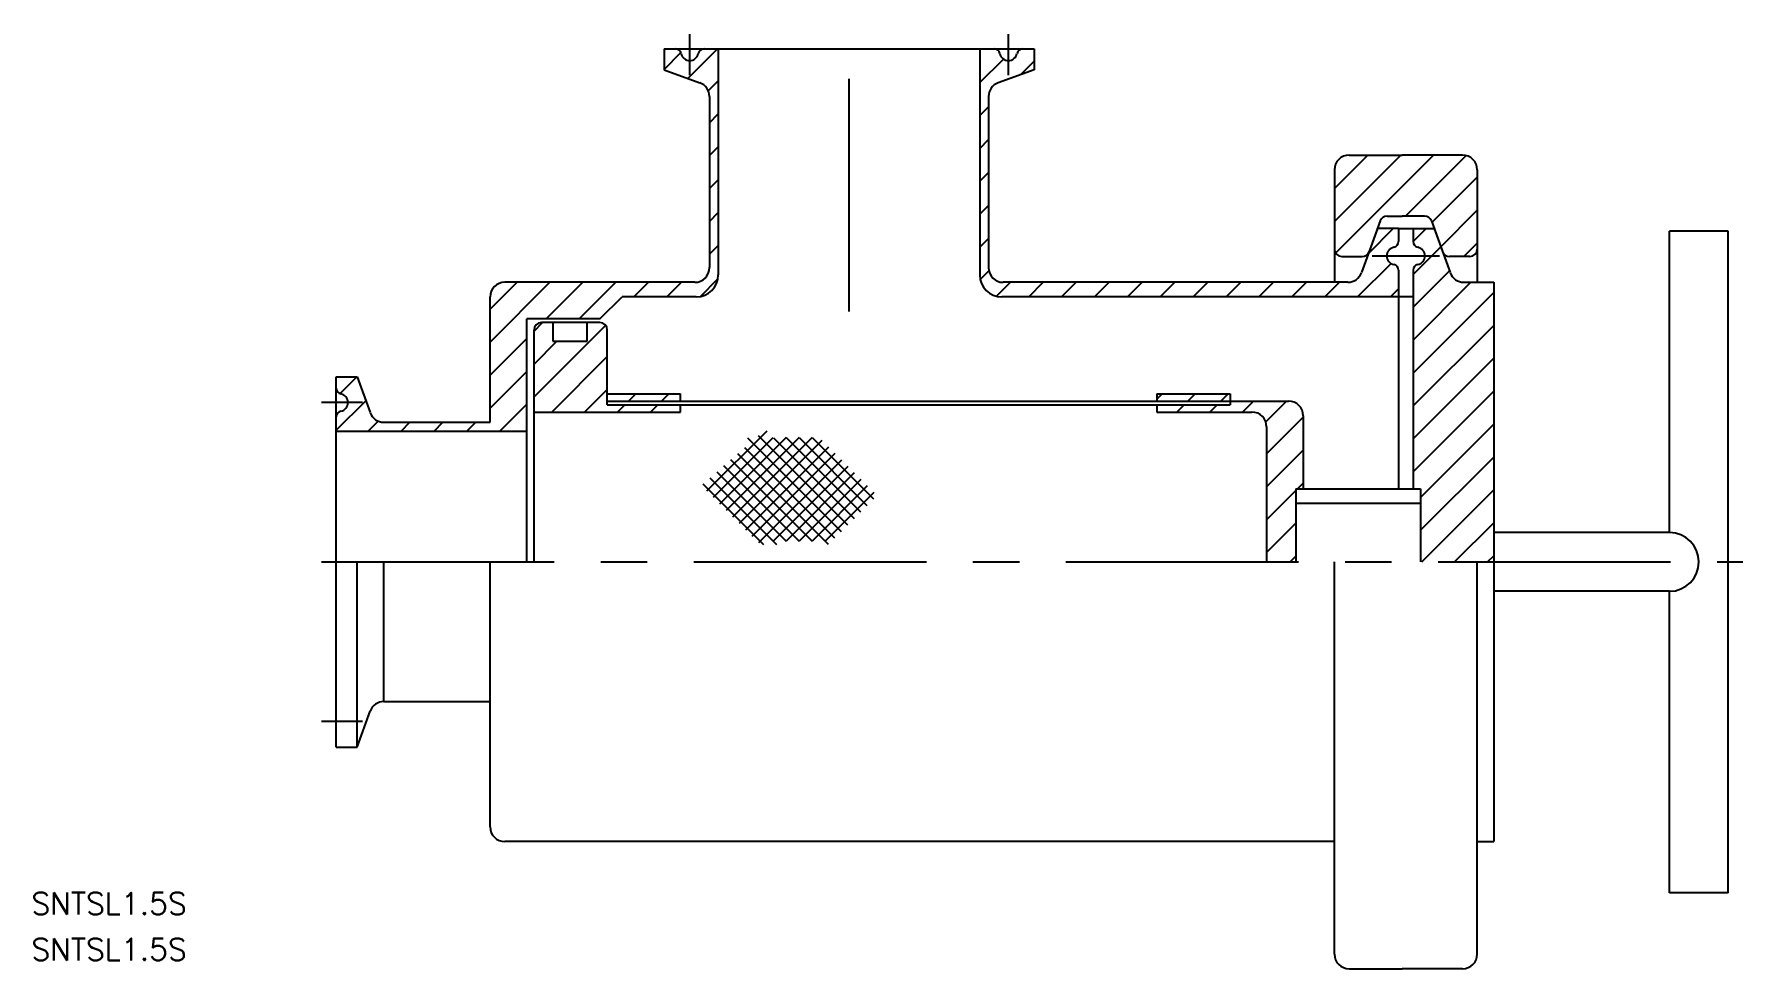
# Model space of a CAD drawing. Extents: x -41 to 192, y -55 to 72.
import ezdxf

# ---------------------------------------------------------------- set-up
doc = ezdxf.new("R2010")
doc.units = 0
doc.linetypes.add('CENTER', pattern=[50.8, 31.75, -6.35, 6.35, -6.35])
doc.layers.get('0').update_dxf_attribs({"linetype": 'CONTINUOUS'})
doc.layers.add('CENTER', color=1, linetype='CENTER')
doc.styles.get("Standard").update_dxf_attribs({"font": 'txt.shx', "height": 3, "bigfont": 'bigfont.shx'})

msp = doc.modelspace()

# ---------------------------------------------------------------- linework, layer by layer
at = {"color": 7, "linetype": 'CONTINUOUS'}
for p, q in [((44.75, 70), (95.25, 70)), ((44.75, 70), (44.75, 67.15)), ((52.15, 70), (52.15, 39.15)), ((87.85, 70), (87.85, 39.15)), ((95.25, 70), (95.25, 67.15)), ((44.75, 67.15), (49.63, 65.37)), ((95.25, 67.15), (90.37, 65.37)), ((50.95, 63.49), (50.95, 40.15)), ((89.05, 63.49), (89.05, 40.15)), ((138.25, 55.5), (145.5, 55.5)), ((153.75, 55.5), (145.5, 55.5)), ((136.25, 53.5), (136.25, 38.15)), ((155.75, 53.5), (155.75, 38.15)), ((143.45, 47.19), (145.5, 47.19)), ((148.55, 47.19), (145.5, 47.19)), ((142.15, 45.5), (139.95, 39.47)), ((142.51, 46.53), (140.99, 42.34)), ((145, 45.5), (142.15, 45.5)), ((145, 45.5), (145, 43.71)), ((145, 45.5), (149.85, 45.5)), ((147, 45.5), (147, 43.71)), ((149.49, 46.53), (151.01, 42.34)), ((149.85, 45.5), (152.05, 39.47)), ((182, 4), (182, 45.15)), ((190, 45.15), (182, 45.15)), ((190, -45.15), (190, 45.15)), ((137.25, 41.69), (140.05, 41.69)), ((145, 39.79), (145, 10)), ((147, 39.79), (147, 10)), ((154.75, 41.69), (151.95, 41.69)), ((48.95, 38.15), (23, 38.15)), ((138.07, 38.15), (91.05, 38.15)), ((153.93, 38.15), (158, 38.15)), ((158, 38.15), (158, -38.15)), ((21, 19.05), (21, 36.15)), ((36, 33.15), (39.02, 36.15)), ((49.15, 36.15), (39.02, 36.15)), ((147, 36.15), (90.85, 36.15)), ((26, 0), (26, 33.15)), ((36, 33.15), (26, 33.15)), ((27, 0), (27, 31.65)), ((36, 32.65), (28, 32.65)), ((29.58, 32.65), (29.58, 30.13)), ((34.26, 30.13), (34.26, 32.65)), ((37, 21.44), (37, 31.65)), ((29.58, 30.13), (34.26, 30.13)), ((0, -25.25), (0, 25.25)), ((0, 25.25), (2.85, 25.25)), ((2.85, 25.25), (4.63, 20.37)), ((37, 22.94), (47, 22.94)), ((37, 21.94), (130, 21.94)), ((37, 21.44), (122, 21.44)), ((47, 21.94), (47, 22.94)), ((47, 20.44), (47, 21.44)), ((112, 22.94), (112, 21.94)), ((112, 22.94), (122, 22.94)), ((112, 21.44), (112, 20.44)), ((122, 22.94), (122, 21.44)), ((6.51, 19.05), (21, 19.05)), ((27, 20.44), (47, 20.44)), ((112, 20.44), (125, 20.44)), ((132, 19.94), (132, 10)), ((0, 17.85), (26, 17.85)), ((58.76, 17.86), (50.56, 9.66)), ((59.61, 16.93), (51.45, 8.78)), ((61.41, 16.98), (52.33, 7.89)), ((63.18, 16.98), (53.22, 7.01)), ((64.95, 16.98), (54.1, 6.13)), ((66.3, 16.56), (54.98, 5.24)), ((56.15, 16.93), (68.91, 4.18)), ((57.6, 17.25), (69.79, 5.06)), ((57.6, 17.25), (69.79, 5.06)), ((59.69, 16.93), (70.68, 5.94)), ((61.41, 16.98), (71.56, 6.83)), ((61.41, 16.98), (71.56, 6.83)), ((63.22, 16.93), (72.45, 7.71)), ((64.99, 16.93), (73.33, 8.6)), ((127, 18.44), (127, 0)), ((54.77, 14.78), (67.14, 2.41)), ((55.71, 15.6), (68.03, 3.29)), ((67.18, 15.68), (55.87, 4.36)), ((68.07, 14.79), (56.75, 3.47)), ((51.94, 12.31), (61.41, 2.83)), ((52.88, 13.14), (63.18, 2.83)), ((53.83, 13.96), (64.95, 2.83)), ((53.83, 13.96), (64.95, 2.83)), ((68.95, 13.91), (57.64, 2.59)), ((69.84, 13.02), (59.65, 2.83)), ((70.72, 12.14), (61.41, 2.83)), ((50.05, 10.67), (54.34, 6.37)), ((50.99, 11.49), (55.23, 7.25)), ((71.6, 11.26), (63.18, 2.83)), ((72.49, 10.37), (64.95, 2.83)), ((73.37, 9.49), (66.72, 2.83)), ((131, 10), (148, 10)), ((131, 10), (131, 8)), ((148, 10), (148, 8)), ((55.23, 7.25), (60.08, 2.4)), ((131, 8), (148, 8)), ((131, 8), (131, 0)), ((148, 8), (148, 0)), ((54.34, 6.37), (58.31, 2.4)), ((182, 4), (158, 4)), ((2.85, -25.25), (2.85, 0)), ((6.51, -19.05), (6.51, 0)), ((21, -36.15), (21, 0)), ((136.25, -53.5), (136.25, 0)), ((155.75, -53.5), (155.75, 0)), ((182, -4), (158, -4)), ((182, -45.15), (182, -4)), ((2.85, -25.25), (4.63, -20.37)), ((6.51, -19.05), (21, -19.05)), ((0, -25.25), (2.85, -25.25)), ((136.25, -38.15), (23, -38.15)), ((155.75, -38.15), (158, -38.15)), ((190, -45.15), (182, -45.15)), ((138.25, -55.5), (145.5, -55.5)), ((153.75, -55.5), (145.5, -55.5))]:
    msp.add_line(p, q, dxfattribs=at)
at = {"color": 3, "linetype": 'CONTINUOUS'}
for p, q in [((48, 65.97), (52.04, 70)), ((87.85, 69.89), (87.96, 70)), ((44.75, 67.2), (47.04, 69.49)), ((87.85, 65.4), (91.07, 68.61)), ((93.43, 66.49), (95.25, 68.31)), ((50.79, 64.27), (52.15, 65.62)), ((50.95, 59.93), (52.15, 61.13)), ((87.85, 60.91), (89.05, 62.11)), ((50.95, 55.44), (52.15, 56.64)), ((87.85, 56.42), (89.05, 57.62)), ((136.25, 50.94), (140.81, 55.5)), ((136.25, 46.45), (145.3, 55.5)), ((136.42, 42.13), (149.79, 55.5)), ((145.97, 47.19), (154.23, 55.44)), ((50.95, 50.95), (52.15, 52.15)), ((87.85, 51.93), (89.05, 53.13)), ((149.57, 46.3), (155.75, 52.48)), ((50.95, 46.46), (52.15, 47.66)), ((87.85, 47.44), (89.05, 48.64)), ((150.77, 43.01), (155.75, 47.99)), ((140.93, 42.15), (144.28, 45.5)), ((147, 43.73), (148.77, 45.5)), ((50.95, 41.97), (52.15, 43.17)), ((87.85, 42.95), (89.05, 44.15)), ((147, 39.24), (150.76, 43)), ((153.94, 41.69), (155.75, 43.5)), ((87.92, 38.52), (89.1, 39.71)), ((139.42, 36.15), (143.99, 40.72)), ((147, 34.75), (151.96, 39.71)), ((21, 34.47), (24.68, 38.15)), ((21, 29.98), (29.17, 38.15)), ((28.66, 33.15), (33.66, 38.15)), ((33.15, 33.15), (38.15, 38.15)), ((40.64, 36.15), (42.64, 38.15)), ((45.13, 36.15), (47.13, 38.15)), ((49.66, 36.19), (52.11, 38.64)), ((90.12, 36.24), (92.03, 38.15)), ((94.52, 36.15), (96.52, 38.15)), ((99.01, 36.15), (101.01, 38.15)), ((103.5, 36.15), (105.5, 38.15)), ((107.99, 36.15), (109.99, 38.15)), ((112.48, 36.15), (114.48, 38.15)), ((116.97, 36.15), (118.97, 38.15)), ((121.46, 36.15), (123.46, 38.15)), ((125.95, 36.15), (127.95, 38.15)), ((130.44, 36.15), (132.44, 38.15)), ((134.93, 36.15), (136.93, 38.15)), ((147, 30.26), (154.89, 38.15)), ((143.91, 36.15), (145, 37.24)), ((147, 25.77), (158, 36.77)), ((21, 25.49), (26, 30.49)), ((27, 31.49), (28.16, 32.65)), ((27, 22.51), (36.77, 32.28)), ((147, 21.28), (158, 32.28)), ((27, 27), (30.13, 30.13)), ((29.42, 20.44), (37, 28.02)), ((21, 21), (26, 26)), ((147, 16.79), (158, 27.79)), ((0.51, 22.96), (2.8, 25.25)), ((33.91, 20.44), (37, 23.53)), ((0, 17.96), (4.03, 22)), ((22.34, 17.85), (26, 21.51)), ((38.4, 20.44), (39.4, 21.44)), ((39.9, 21.94), (40.9, 22.94)), ((42.89, 20.44), (43.89, 21.44)), ((44.39, 21.94), (45.39, 22.94)), ((112, 22.2), (112.75, 22.94)), ((114.74, 20.44), (115.74, 21.44)), ((116.24, 21.94), (117.24, 22.94)), ((119.23, 20.44), (120.23, 21.44)), ((120.73, 21.94), (121.73, 22.94)), ((123.72, 20.44), (125.22, 21.94)), ((126.88, 19.12), (129.71, 21.94)), ((147, 12.3), (158, 23.3)), ((4.38, 17.85), (5.73, 19.21)), ((8.87, 17.85), (10.07, 19.05)), ((13.36, 17.85), (14.56, 19.05)), ((17.85, 17.85), (19.05, 19.05)), ((127, 14.75), (132, 19.75)), ((148, 8.81), (158, 18.81)), ((127, 10.26), (132, 15.26)), ((148, 4.32), (158, 14.32)), ((127, 5.77), (131, 9.77)), ((131.23, 10), (132, 10.77)), ((148.17, 0), (158, 9.83)), ((127, 1.28), (131, 5.28)), ((152.66, 0), (158, 5.34)), ((130.21, 0), (131, 0.79)), ((157.15, 0), (158, 0.85))]:
    msp.add_line(p, q, dxfattribs=at)
at = {"color": 7, "linetype": 'CONTINUOUS'}
for centre, radius, start, end in [((46.29, 69.2), 0.8, 11.537, 90), ((50.21, 69.2), 0.8, 90, 168.463), ((89.79, 69.2), 0.8, 11.537, 90), ((93.71, 69.2), 0.8, 90, 168.463), ((48.25, 69.6), 1.2, 191.537, 348.463), ((91.75, 69.6), 1.2, 191.537, 348.463), ((48.95, 63.49), 2, 0, 70), ((91.05, 63.49), 2, 110, 180), ((138.25, 53.5), 2, 90, 180), ((153.75, 53.5), 2, 0, 90), ((143.45, 46.19), 1, 90, 160), ((148.55, 46.19), 1, 20, 90), ((137.25, 42.69), 1, 180, 270), ((140.05, 42.69), 1, 270, 340), ((144.6, 41.75), 1.2, 101.537, 258.463), ((144.2, 43.71), 0.8, 281.537, 0), ((147.8, 43.71), 0.8, 180, 258.463), ((147.4, 41.75), 1.2, 281.537, 78.463), ((151.95, 42.69), 1, 200, 270), ((154.75, 42.69), 1, 270, 0), ((48.95, 40.15), 2, 270, 0), ((91.05, 40.15), 2, 180, 270), ((144.2, 39.79), 0.8, 0, 78.463), ((147.8, 39.79), 0.8, 101.537, 180), ((23, 36.15), 2, 90, 180), ((49.15, 39.15), 3, 270, 0), ((90.85, 39.15), 3, 180, 270), ((138.07, 40.15), 2, 270, 340), ((153.93, 40.15), 2, 200, 270), ((28, 31.65), 1, 90, 180), ((36, 31.65), 1, 0, 90), ((0.8, 23.71), 0.8, 180, 258.463), ((0.4, 21.75), 1.2, 281.537, 78.463), ((130, 19.94), 2, 0, 90), ((0.8, 19.79), 0.8, 101.537, 180), ((6.51, 21.05), 2, 200, 270), ((125, 18.44), 2, 0, 90), ((182, 0), 4, 270, 90), ((6.51, -21.05), 2, 90, 160), ((23, -36.15), 2, 180, 270), ((138.25, -53.5), 2, 180, 270), ((153.75, -53.5), 2, 270, 0)]:
    msp.add_arc(centre, radius, start, end, dxfattribs=at)
at = {"layer": 'CENTER', "color": 1, "linetype": 'CENTER'}
for p, q in [((48.25, 66.4), (48.25, 72)), ((70, 34.15), (70, 72)), ((91.75, 66.4), (91.75, 72)), ((141.4, 41.75), (150.6, 41.75)), ((3.6, 21.75), (-2, 21.75)), ((-2, 0), (192, 0)), ((0, 0), (26.23, 0)), ((3.6, -21.75), (-2, -21.75))]:
    msp.add_line(p, q, dxfattribs=at)

# ---------------------------------------------------------------- texts
at = {"color": 7, "linetype": 'CONTINUOUS'}
for p in [(-41.61, -48.1), (-41.61, -54.35)]:
    msp.add_text('SNTSL1.5S', height=3, dxfattribs=at).set_placement(p)

doc.saveas('drawing.dxf')
